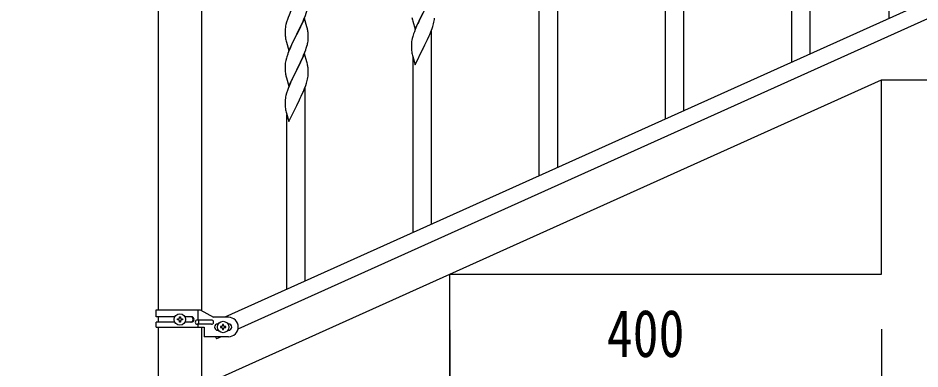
# Model space of a CAD drawing. Units: millimetres, scale not verified. Extents: x -4143 to 4140, y -2900 to 2898.
# Drawn here: x 2355 to 3191, y -1860 to -1535 of the extents above; entities that cross this region are included whole.
import ezdxf
from ezdxf.enums import TextEntityAlignment as Align

# ---------------------------------------------------------------- set-up
doc = ezdxf.new("R2010")
doc.units = ezdxf.units.MM
doc.header["$LTSCALE"] = 10
doc.layers.add('0-3_YKK_A1', color=4, linetype='Continuous')
doc.layers.add('0-4_YKK_D', color=6, linetype='Continuous')
doc.styles.add('ＭＳ ゴシック', font='')
doc.styles.get('ＭＳ ゴシック').set_extended_font_data('MS Gothic')

msp = doc.modelspace()

# ---------------------------------------------------------------- linework, layer by layer
at = {"layer": '0-3_YKK_A1'}
for p, q in [((2484.64, -1222.5), (2484.64, -1805.52)), ((2525.14, -1806.31), (2525.14, -1222.5)), ((3161.89, -1535.61), (3161.89, -1373.73)), ((3088.89, -1568.4), (3088.89, -1389.41)), ((3071.89, -1576.04), (3071.89, -1414.15)), ((2971.89, -1620.98), (2971.89, -1441.99)), ((2954.89, -1628.62), (2954.89, -1466.73)), ((3251.12, -1495.46), (2546.61, -1812.52)), ((2854.89, -1673.56), (2854.89, -1494.57)), ((3263.16, -1506.48), (2558.66, -1823.55)), ((2837.89, -1681.2), (2837.89, -1519.31)), ((2737.89, -1726.14), (2737.89, -1547.15)), ((2623.39, -1557.94), (2623.6, -1556.61)), ((2730.06, -1563.62), (2729.9, -1563.95)), ((2720.89, -1733.78), (2720.89, -1571.89)), ((2620.89, -1778.72), (2620.89, -1599.73)), ((2613.06, -1616.2), (2612.9, -1616.53)), ((2603.89, -1786.36), (2603.89, -1624.48)), ((2482.89, -1805.52), (2523.76, -1805.52)), ((2482.89, -1812.02), (2482.89, -1805.52)), ((2500.22, -1812.02), (2482.89, -1812.02)), ((2484.64, -1812.02), (2484.64, -1817.02)), ((2515.48, -1812.02), (2509.56, -1812.02)), ((2521.86, -1815.02), (2521.86, -1805.52)), ((2523.76, -1805.52), (2535.89, -1812.52)), ((2549.89, -1812.52), (2535.89, -1812.52)), ((2482.89, -1821.52), (2482.89, -1817.02)), ((2500.21, -1817.02), (2482.89, -1817.02)), ((2482.89, -1821.52), (2527.39, -1821.52)), ((2484.64, -1821.52), (2484.64, -1952.5)), ((2503.45, -1815), (2502.49, -1815)), ((2506.33, -1814.04), (2507.29, -1814.04)), ((2515.48, -1817.02), (2509.56, -1817.02)), ((2534.09, -1815.02), (2521.01, -1815.02)), ((2534.09, -1819.02), (2521.01, -1819.02)), ((2521.86, -1821.52), (2521.86, -1819.02)), ((2522.41, -1819.02), (2522.41, -1815.02)), ((2525.14, -1952.5), (2525.14, -1821.52)), ((2527.39, -1821.52), (2527.39, -1830.52)), ((2539.89, -1818.52), (2540.52, -1818.52)), ((2543.45, -1821.04), (2542.49, -1821.04)), ((2549.26, -1818.52), (2549.89, -1818.52)), ((2539.89, -1824.52), (2540.52, -1824.52)), ((2546.33, -1822), (2547.29, -1822)), ((2549.26, -1824.52), (2549.89, -1824.52)), ((2549.89, -1830.52), (2527.39, -1830.52)), ((2537.97, -1830.52), (2538.85, -1832.46)), ((2543.16, -1830.52), (2538.85, -1832.46))]:
    msp.add_line(p, q, dxfattribs=at)
for points in [[(2620.29, -1502.73), (2613.06, -1517.59), (2612.54, -1518.61), (2609.9, -1523.9), (2608.79, -1526.23), (2607.67, -1528.65), (2605.96, -1532.67), (2605.17, -1534.7), (2604.45, -1536.71), (2603.66, -1539.19), (2603.14, -1541.12), (2602.83, -1542.51), (2602.59, -1543.87), (2602.43, -1545.16), (2602.37, -1545.99), (2602.34, -1546.79), (2602.36, -1548.65), (2602.39, -1549.66), (2602.44, -1550.6), (2602.52, -1551.77)], [(2603.06, -1555.54), (2603.32, -1556.71), (2603.57, -1557.67), (2605.84, -1565.32), (2613.06, -1550.46), (2613.23, -1550.13), (2617.34, -1541.82), (2618.68, -1538.89), (2619.75, -1536.39), (2621.14, -1532.84), (2621.85, -1530.83), (2622.47, -1528.85), (2622.99, -1526.93), (2623.3, -1525.53), (2623.54, -1524.18), (2623.7, -1522.88), (2623.76, -1522.05), (2623.78, -1521.25), (2623.78, -1520.11), (2623.73, -1518.38), (2623.67, -1517.14), (2623.56, -1515.72)], [(2737.29, -1515.89), (2730.06, -1530.74), (2729.9, -1531.07), (2727.55, -1535.73), (2725.79, -1539.38), (2725.34, -1540.35), (2724.23, -1542.81), (2722.96, -1545.83), (2722.17, -1547.86), (2721.45, -1549.87), (2720.66, -1552.35), (2720.14, -1554.28), (2719.83, -1555.68), (2719.59, -1557.03), (2719.43, -1558.32), (2719.37, -1559.15), (2719.34, -1559.95), (2719.36, -1561.81), (2719.39, -1562.82), (2719.44, -1563.77), (2719.54, -1565.21), (2719.69, -1566.52)], [(2620.29, -1535.6), (2613.06, -1550.46), (2612.72, -1551.13), (2610.11, -1556.32), (2609.01, -1558.62), (2608.34, -1560.06), (2607.23, -1562.52), (2605.56, -1566.55), (2604.99, -1568.07)], [(2623.02, -1545.14), (2622.8, -1544.2), (2622.55, -1543.25), (2620.29, -1535.6)], [(2719.83, -1534.64), (2720.01, -1535.59), (2720.11, -1536.06), (2720.32, -1537), (2720.57, -1537.96), (2722.84, -1545.61), (2730.06, -1530.74)], [(2739.87, -1540.56), (2740.2, -1539.15), (2740.47, -1537.78), (2740.66, -1536.47)], [(2720.06, -1568.7), (2720.32, -1569.87), (2720.57, -1570.83), (2722.84, -1578.48), (2730.06, -1563.62), (2730.23, -1563.29), (2731.95, -1559.9), (2733.45, -1556.84), (2734.34, -1554.97), (2735.89, -1551.55), (2736.33, -1550.55), (2737.37, -1548.02), (2738.5, -1544.99), (2739.17, -1542.99)], [(2623.78, -1554.12), (2623.78, -1552.98), (2623.73, -1551.25), (2623.67, -1550.01), (2623.56, -1548.59)], [(2602.39, -1578.45), (2602.35, -1579.27), (2602.34, -1579.66), (2602.36, -1581.52), (2602.39, -1582.53), (2602.44, -1583.47), (2602.54, -1584.91), (2602.69, -1586.23), (2602.83, -1587.22), (2603.01, -1588.17), (2603.11, -1588.64), (2603.32, -1589.58), (2603.57, -1590.54), (2605.84, -1598.19), (2613.06, -1583.32), (2613.23, -1582.99), (2615.16, -1579.19), (2616.67, -1576.09), (2617.34, -1574.68), (2618.68, -1571.76), (2619.54, -1569.76), (2620.76, -1566.72), (2621.5, -1564.7), (2622.01, -1563.2), (2622.61, -1561.24), (2622.99, -1559.8)], [(2620.29, -1568.47), (2613.06, -1583.32), (2612.9, -1583.65), (2610.55, -1588.31), (2608.79, -1591.96), (2608.34, -1592.93), (2607.23, -1595.39), (2605.96, -1598.41), (2605.17, -1600.44), (2604.45, -1602.45), (2603.66, -1604.93), (2603.14, -1606.86), (2602.83, -1608.26), (2602.59, -1609.61), (2602.43, -1610.9), (2602.37, -1611.73), (2602.34, -1612.53), (2602.36, -1614.39), (2602.39, -1615.41), (2602.44, -1616.35), (2602.54, -1617.79), (2602.69, -1619.1)], [(2603.96, -1571.08), (2603.52, -1572.55), (2603.03, -1574.46), (2602.74, -1575.84), (2602.52, -1577.18)], [(2623.02, -1578.01), (2622.68, -1576.59), (2622.49, -1575.87), (2620.29, -1568.47)], [(2623.76, -1587.79), (2623.78, -1586.99), (2623.78, -1585.85), (2623.73, -1584.12), (2623.67, -1582.88), (2623.56, -1581.46)], [(2354.89, -1952.5), (3154.89, -1592.5), (3554.89, -1592.5)], [(2603.06, -1621.28), (2603.32, -1622.46), (2603.57, -1623.41), (2605.84, -1631.06), (2613.06, -1616.2), (2613.23, -1615.87), (2614.95, -1612.48), (2616.45, -1609.42), (2617.34, -1607.55), (2618.89, -1604.13), (2619.33, -1603.13), (2620.37, -1600.6), (2621.5, -1597.57), (2622.17, -1595.57)], [(2622.87, -1593.14), (2623.2, -1591.73), (2623.47, -1590.36), (2623.66, -1589.05)], [(2754.89, -1772.5), (3154.89, -1772.5), (3154.89, -1592.5)], [(2354.89, -1952.5), (2754.89, -1952.5), (2754.89, -1772.5)], [(2504.41, -1813.08), (2504.41, -1812.12), (2505.37, -1812.12), (2505.37, -1813.08)], [(2502.49, -1815), (2502.49, -1814.04), (2503.45, -1814.04)], [(2505.37, -1815.96), (2505.37, -1816.92), (2504.41, -1816.92), (2504.41, -1815.96)], [(2507.29, -1814.04), (2507.29, -1815), (2506.33, -1815)], [(2542.49, -1821.04), (2542.49, -1822), (2543.45, -1822)], [(2545.37, -1820.08), (2545.37, -1819.12), (2544.41, -1819.12), (2544.41, -1820.08)], [(2547.29, -1822), (2547.29, -1821.04), (2546.33, -1821.04)], [(2544.41, -1822.96), (2544.41, -1823.92), (2545.37, -1823.92), (2545.37, -1822.96)]]:
    msp.add_lwpolyline(points, dxfattribs=at)
for centre in [(2504.89, -1814.52), (2544.89, -1821.52)]:
    msp.add_circle(centre, 5.3, dxfattribs=at)
for centre, radius, start, end in [((2709.34, -1533.22), 31.49, 354.07159, 356.36334), ((2581.55, -1553.85), 42.37, 9.56725, 11.859), ((2678.77, -1524.28), 63.23, 342.78424, 345.07599), ((2642.47, -1548.32), 40.1, 184.93791, 187.22967), ((2657.24, -1545.2), 55.16, 188.50857, 190.80032), ((2578.83, -1553.45), 45, 6.19632, 8.48807), ((2593.51, -1553.6), 30.27, 356.72427, 359.01602), ((2576.82, -1548.87), 47.45, 346.68556, 348.97731), ((2591.67, -1552.6), 32.18, 352.83347, 355.12522), ((2679.59, -1595.32), 79.42, 159.93435, 162.22611), ((2774.29, -1558.36), 55.21, 188.49987, 190.79162), ((2634.33, -1581.07), 32.04, 173.03232, 175.32407), ((2581.55, -1586.72), 42.37, 9.56725, 11.859), ((2578.7, -1586.32), 45.12, 6.17603, 8.46779), ((2592.34, -1585.8), 31.49, 354.07159, 356.36334), ((2561.77, -1576.86), 63.23, 342.78424, 345.07599), ((2657.29, -1610.94), 55.21, 188.49987, 190.79162), ((2503.45, -1813.08), 0.96, 270, 0), ((2506.33, -1813.08), 0.96, 180, 270), ((2514.73, -1814.52), 2.5, 270, 90), ((2515.48, -1814.52), 2.5, 270, 90), ((2549.89, -1821.52), 9, 270, 90), ((2503.45, -1815.96), 0.96, 0, 90), ((2506.33, -1815.96), 0.96, 90, 180), ((2521.01, -1817.02), 2, 90, 270), ((2534.09, -1817.02), 2, 270, 90), ((2539.89, -1821.52), 3, 90, 270), ((2543.45, -1820.08), 0.96, 270, 0), ((2546.33, -1820.08), 0.96, 180, 270), ((2549.89, -1821.52), 3, 270, 90), ((2543.45, -1822.96), 0.96, 0, 90), ((2546.33, -1822.96), 0.96, 90, 180)]:
    msp.add_arc(centre, radius, start, end, dxfattribs=at)
at = {"layer": '0-4_YKK_D'}
for p, q in [((2754.89, -1824.5), (2754.89, -1873.5)), ((3154.89, -1823.5), (3154.89, -1873.5))]:
    msp.add_line(p, q, dxfattribs=at)

# ---------------------------------------------------------------- texts
at = {"layer": '0-4_YKK_D', "style": 'ＭＳ ゴシック', "width": 0.8}
msp.add_text('400', height=43.99, dxfattribs=at).set_placement((2900.49, -1862.5), align=Align.BOTTOM_LEFT)

doc.saveas('drawing.dxf')
